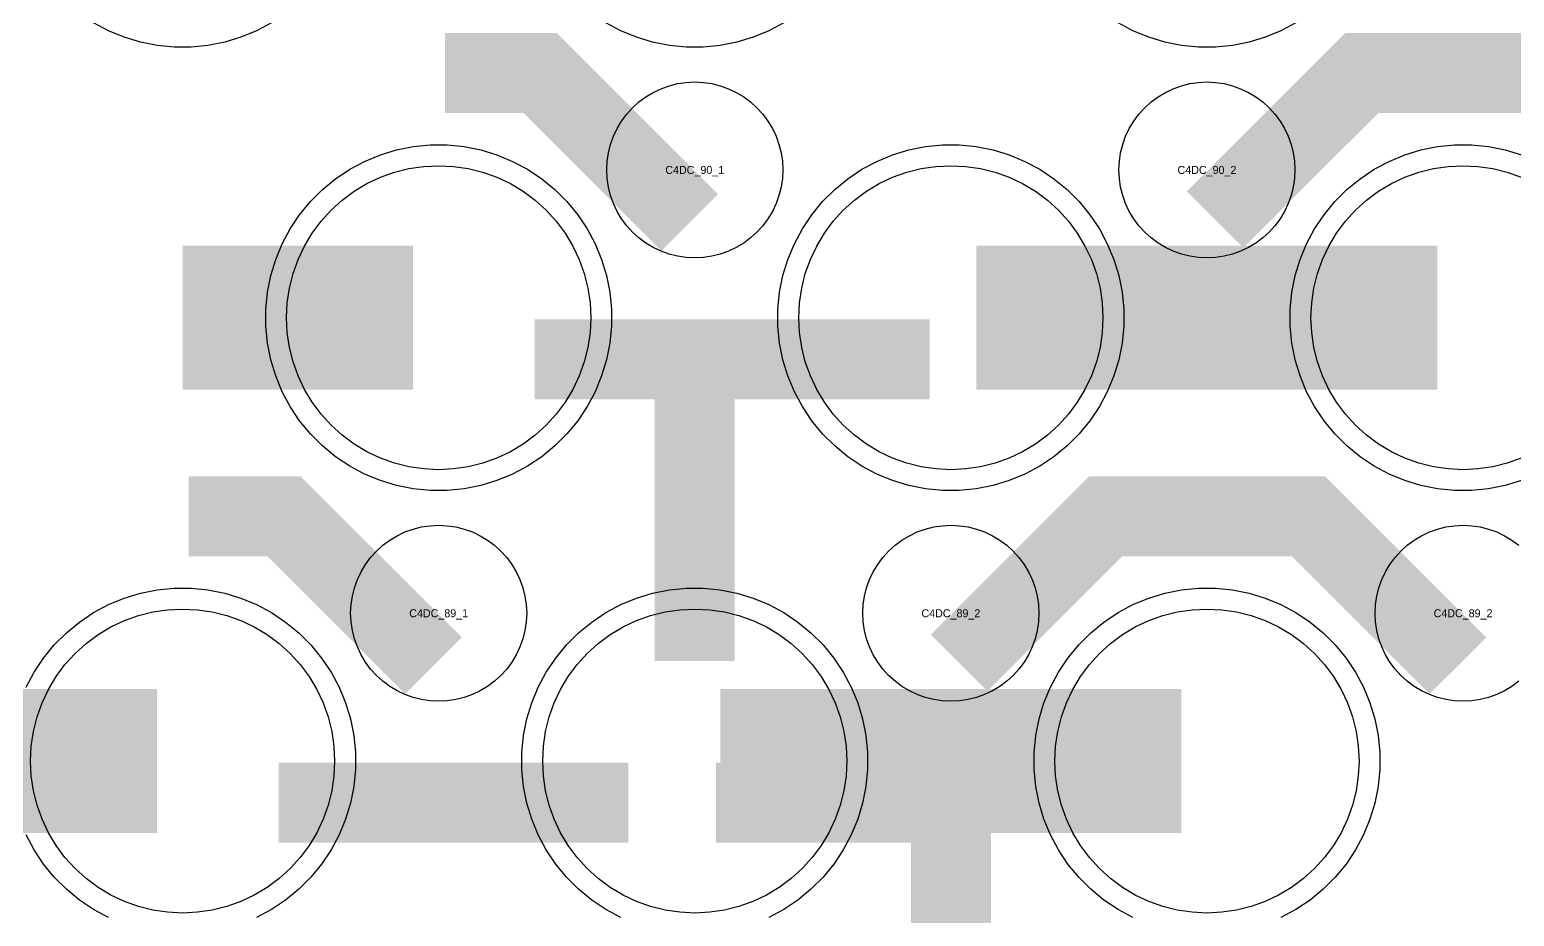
# Model space of a CAD drawing. Extents: x -11880 to 11880, y -14992 to 14992.
# Drawn here: x -11647.8 to -11184, y -2555.9 to -2278.8 of the extents above; entities that cross this region are included whole.
import ezdxf
from ezdxf.enums import TextEntityAlignment as Align

# ---------------------------------------------------------------- set-up
doc = ezdxf.new("R2010")
doc.units = 0
doc.header["$MEASUREMENT"] = 0
for name, color, linetype in [('GDS_775_DT_237', 138, 'CONTINUOUS'), ('RDL1_FS', 34, 'CONTINUOUS'), ('RDL_BS', 160, 'CONTINUOUS')]:
    doc.layers.add(name, color=color, linetype=linetype)

msp = doc.modelspace()

# ---------------------------------------------------------------- linework, layer by layer
at = {"layer": 'RDL1_FS'}
for points in [[(-11520, -2416.309), (-11524.657, -2416.08), (-11529.268, -2415.396), (-11533.791, -2414.264), (-11538.181, -2412.692), (-11542.395, -2410.7), (-11546.395, -2408.302), (-11550.14, -2405.524), (-11553.594, -2402.394), (-11556.724, -2398.94), (-11559.502, -2395.195), (-11561.9, -2391.195), (-11563.892, -2386.981), (-11565.464, -2382.591), (-11566.596, -2378.068), (-11567.28, -2373.457), (-11567.509, -2368.8), (-11567.28, -2364.143), (-11566.596, -2359.532), (-11565.464, -2355.009), (-11563.892, -2350.619), (-11561.9, -2346.405), (-11559.502, -2342.405), (-11556.724, -2338.66), (-11553.594, -2335.206), (-11550.14, -2332.076), (-11546.395, -2329.298), (-11542.395, -2326.9), (-11538.181, -2324.908), (-11533.791, -2323.336), (-11529.268, -2322.204), (-11524.657, -2321.52), (-11520, -2321.291), (-11515.343, -2321.52), (-11510.732, -2322.204), (-11506.209, -2323.336), (-11501.819, -2324.908), (-11497.605, -2326.9), (-11493.605, -2329.298), (-11489.86, -2332.076), (-11486.406, -2335.206), (-11483.276, -2338.66), (-11480.498, -2342.405), (-11478.1, -2346.405), (-11476.108, -2350.619), (-11474.536, -2355.009), (-11473.404, -2359.532), (-11472.72, -2364.143), (-11472.491, -2368.8), (-11472.72, -2373.457), (-11473.404, -2378.068), (-11474.536, -2382.591), (-11476.108, -2386.981), (-11478.1, -2391.195), (-11480.498, -2395.195), (-11483.276, -2398.94), (-11486.406, -2402.394), (-11489.86, -2405.524), (-11493.605, -2408.302), (-11497.605, -2410.7), (-11501.819, -2412.692), (-11506.209, -2414.264), (-11510.732, -2415.396), (-11515.343, -2416.08)], [(-11360, -2416.309), (-11364.657, -2416.08), (-11369.268, -2415.396), (-11373.791, -2414.264), (-11378.181, -2412.692), (-11382.395, -2410.7), (-11386.395, -2408.302), (-11390.14, -2405.524), (-11393.594, -2402.394), (-11396.724, -2398.94), (-11399.502, -2395.195), (-11401.9, -2391.195), (-11403.892, -2386.981), (-11405.464, -2382.591), (-11406.596, -2378.068), (-11407.28, -2373.457), (-11407.509, -2368.8), (-11407.28, -2364.143), (-11406.596, -2359.532), (-11405.464, -2355.009), (-11403.892, -2350.619), (-11401.9, -2346.405), (-11399.502, -2342.405), (-11396.724, -2338.66), (-11393.594, -2335.206), (-11390.14, -2332.076), (-11386.395, -2329.298), (-11382.395, -2326.9), (-11378.181, -2324.908), (-11373.791, -2323.336), (-11369.268, -2322.204), (-11364.657, -2321.52), (-11360, -2321.291), (-11355.343, -2321.52), (-11350.732, -2322.204), (-11346.209, -2323.336), (-11341.819, -2324.908), (-11337.605, -2326.9), (-11333.605, -2329.298), (-11329.86, -2332.076), (-11326.406, -2335.206), (-11323.276, -2338.66), (-11320.498, -2342.405), (-11318.1, -2346.405), (-11316.108, -2350.619), (-11314.536, -2355.009), (-11313.404, -2359.532), (-11312.72, -2364.143), (-11312.491, -2368.8), (-11312.72, -2373.457), (-11313.404, -2378.068), (-11314.536, -2382.591), (-11316.108, -2386.981), (-11318.1, -2391.195), (-11320.498, -2395.195), (-11323.276, -2398.94), (-11326.406, -2402.394), (-11329.86, -2405.524), (-11333.605, -2408.302), (-11337.605, -2410.7), (-11341.819, -2412.692), (-11346.209, -2414.264), (-11350.732, -2415.396), (-11355.343, -2416.08)], [(-11600, -2554.869), (-11604.657, -2554.64), (-11609.268, -2553.956), (-11613.791, -2552.824), (-11618.181, -2551.252), (-11622.395, -2549.26), (-11626.395, -2546.862), (-11630.14, -2544.084), (-11633.594, -2540.954), (-11636.724, -2537.5), (-11639.502, -2533.755), (-11641.9, -2529.755), (-11643.892, -2525.541), (-11645.464, -2521.151), (-11646.596, -2516.628), (-11647.28, -2512.017), (-11647.509, -2507.36), (-11647.28, -2502.703), (-11646.596, -2498.092), (-11645.464, -2493.569), (-11643.892, -2489.179), (-11641.9, -2484.965), (-11639.502, -2480.965), (-11636.724, -2477.22), (-11633.594, -2473.766), (-11630.14, -2470.636), (-11626.395, -2467.858), (-11622.395, -2465.46), (-11618.181, -2463.468), (-11613.791, -2461.896), (-11609.268, -2460.764), (-11604.657, -2460.08), (-11600, -2459.851), (-11595.343, -2460.08), (-11590.732, -2460.764), (-11586.209, -2461.896), (-11581.819, -2463.468), (-11577.605, -2465.46), (-11573.605, -2467.858), (-11569.86, -2470.636), (-11566.406, -2473.766), (-11563.276, -2477.22), (-11560.498, -2480.965), (-11558.1, -2484.965), (-11556.108, -2489.179), (-11554.536, -2493.569), (-11553.404, -2498.092), (-11552.72, -2502.703), (-11552.491, -2507.36), (-11552.72, -2512.017), (-11553.404, -2516.628), (-11554.536, -2521.151), (-11556.108, -2525.541), (-11558.1, -2529.755), (-11560.498, -2533.755), (-11563.276, -2537.5), (-11566.406, -2540.954), (-11569.86, -2544.084), (-11573.605, -2546.862), (-11577.605, -2549.26), (-11581.819, -2551.252), (-11586.209, -2552.824), (-11590.732, -2553.956), (-11595.343, -2554.64)], [(-11440, -2554.869), (-11444.657, -2554.64), (-11449.268, -2553.956), (-11453.791, -2552.824), (-11458.181, -2551.252), (-11462.395, -2549.26), (-11466.395, -2546.862), (-11470.14, -2544.084), (-11473.594, -2540.954), (-11476.724, -2537.5), (-11479.502, -2533.755), (-11481.9, -2529.755), (-11483.892, -2525.541), (-11485.464, -2521.151), (-11486.596, -2516.628), (-11487.28, -2512.017), (-11487.509, -2507.36), (-11487.28, -2502.703), (-11486.596, -2498.092), (-11485.464, -2493.569), (-11483.892, -2489.179), (-11481.9, -2484.965), (-11479.502, -2480.965), (-11476.724, -2477.22), (-11473.594, -2473.766), (-11470.14, -2470.636), (-11466.395, -2467.858), (-11462.395, -2465.46), (-11458.181, -2463.468), (-11453.791, -2461.896), (-11449.268, -2460.764), (-11444.657, -2460.08), (-11440, -2459.851), (-11435.343, -2460.08), (-11430.732, -2460.764), (-11426.209, -2461.896), (-11421.819, -2463.468), (-11417.605, -2465.46), (-11413.605, -2467.858), (-11409.86, -2470.636), (-11406.406, -2473.766), (-11403.276, -2477.22), (-11400.498, -2480.965), (-11398.1, -2484.965), (-11396.108, -2489.179), (-11394.536, -2493.569), (-11393.404, -2498.092), (-11392.72, -2502.703), (-11392.491, -2507.36), (-11392.72, -2512.017), (-11393.404, -2516.628), (-11394.536, -2521.151), (-11396.108, -2525.541), (-11398.1, -2529.755), (-11400.498, -2533.755), (-11403.276, -2537.5), (-11406.406, -2540.954), (-11409.86, -2544.084), (-11413.605, -2546.862), (-11417.605, -2549.26), (-11421.819, -2551.252), (-11426.209, -2552.824), (-11430.732, -2553.956), (-11435.343, -2554.64)], [(-11280, -2554.869), (-11284.657, -2554.64), (-11289.268, -2553.956), (-11293.791, -2552.824), (-11298.181, -2551.252), (-11302.395, -2549.26), (-11306.395, -2546.862), (-11310.14, -2544.084), (-11313.594, -2540.954), (-11316.724, -2537.5), (-11319.502, -2533.755), (-11321.9, -2529.755), (-11323.892, -2525.541), (-11325.464, -2521.151), (-11326.596, -2516.628), (-11327.28, -2512.017), (-11327.509, -2507.36), (-11327.28, -2502.703), (-11326.596, -2498.092), (-11325.464, -2493.569), (-11323.892, -2489.179), (-11321.9, -2484.965), (-11319.502, -2480.965), (-11316.724, -2477.22), (-11313.594, -2473.766), (-11310.14, -2470.636), (-11306.395, -2467.858), (-11302.395, -2465.46), (-11298.181, -2463.468), (-11293.791, -2461.896), (-11289.268, -2460.764), (-11284.657, -2460.08), (-11280, -2459.851), (-11275.343, -2460.08), (-11270.732, -2460.764), (-11266.209, -2461.896), (-11261.819, -2463.468), (-11257.605, -2465.46), (-11253.605, -2467.858), (-11249.86, -2470.636), (-11246.406, -2473.766), (-11243.276, -2477.22), (-11240.498, -2480.965), (-11238.1, -2484.965), (-11236.108, -2489.179), (-11234.536, -2493.569), (-11233.404, -2498.092), (-11232.72, -2502.703), (-11232.491, -2507.36), (-11232.72, -2512.017), (-11233.404, -2516.628), (-11234.536, -2521.151), (-11236.108, -2525.541), (-11238.1, -2529.755), (-11240.498, -2533.755), (-11243.276, -2537.5), (-11246.406, -2540.954), (-11249.86, -2544.084), (-11253.605, -2546.862), (-11257.605, -2549.26), (-11261.819, -2551.252), (-11266.209, -2552.824), (-11270.732, -2553.956), (-11275.343, -2554.64)]]:
    msp.add_lwpolyline(points, close=True, dxfattribs=at)
msp.add_lwpolyline([(-11181.819, -2412.692), (-11186.209, -2414.264), (-11190.732, -2415.396), (-11195.343, -2416.08), (-11200, -2416.309), (-11204.657, -2416.08), (-11209.268, -2415.396), (-11213.791, -2414.264), (-11218.181, -2412.692), (-11222.395, -2410.7), (-11226.395, -2408.302), (-11230.14, -2405.524), (-11233.594, -2402.394), (-11236.724, -2398.94), (-11239.502, -2395.195), (-11241.9, -2391.195), (-11243.892, -2386.981), (-11245.464, -2382.591), (-11246.596, -2378.068), (-11247.28, -2373.457), (-11247.509, -2368.8), (-11247.28, -2364.143), (-11246.596, -2359.532), (-11245.464, -2355.009), (-11243.892, -2350.619), (-11241.9, -2346.405), (-11239.502, -2342.405), (-11236.724, -2338.66), (-11233.594, -2335.206), (-11230.14, -2332.076), (-11226.395, -2329.298), (-11222.395, -2326.9), (-11218.181, -2324.908), (-11213.791, -2323.336), (-11209.268, -2322.204), (-11204.657, -2321.52), (-11200, -2321.291), (-11195.343, -2321.52), (-11190.732, -2322.204), (-11186.209, -2323.336), (-11181.819, -2324.908)], dxfattribs=at)
for points in [[(-11599.998, -2368.8, 45, 45, 0), (-11527.998, -2368.8, 45, 45, 0)], [(-11351.998, -2368.8, 45, 45, 0), (-11279.998, -2368.8, 45, 45, 0)], [(-11279.998, -2368.8, 45, 45, 0), (-11207.998, -2368.8, 45, 45, 0)], [(-11679.998, -2507.36, 45, 45, 0), (-11607.998, -2507.36, 45, 45, 0)], [(-11431.998, -2507.36, 45, 45, 0), (-11359.998, -2507.36, 45, 45, 0)], [(-11359.998, -2507.36, 45, 45, 0), (-11287.998, -2507.36, 45, 45, 0)]]:
    msp.add_lwpolyline(points, format="xyseb", dxfattribs=at)
at = {"layer": 'RDL_BS'}
for points in [[(-11572.223, -2276.618), (-11576.885, -2279.11), (-11581.795, -2281.141), (-11586.835, -2282.672), (-11592.062, -2283.718), (-11597.356, -2284.235), (-11602.644, -2284.235), (-11607.938, -2283.718), (-11613.165, -2282.672), (-11618.205, -2281.141), (-11623.115, -2279.11), (-11627.777, -2276.618)], [(-11412.223, -2276.618), (-11416.885, -2279.11), (-11421.795, -2281.141), (-11426.835, -2282.672), (-11432.062, -2283.718), (-11437.356, -2284.235), (-11442.644, -2284.235), (-11447.938, -2283.718), (-11453.165, -2282.672), (-11458.205, -2281.141), (-11463.115, -2279.11), (-11467.777, -2276.618)], [(-11252.223, -2276.618), (-11256.885, -2279.11), (-11261.795, -2281.141), (-11266.835, -2282.672), (-11272.062, -2283.718), (-11277.356, -2284.235), (-11282.644, -2284.235), (-11287.938, -2283.718), (-11293.165, -2282.672), (-11298.205, -2281.141), (-11303.115, -2279.11), (-11307.777, -2276.618)], [(-11181.795, -2419.706), (-11186.835, -2421.237), (-11192.062, -2422.283), (-11197.356, -2422.8), (-11202.644, -2422.8), (-11207.938, -2422.283), (-11213.165, -2421.237), (-11218.205, -2419.706), (-11223.115, -2417.675), (-11227.777, -2415.183), (-11232.191, -2412.236), (-11236.292, -2408.874), (-11240.074, -2405.092), (-11243.436, -2400.991), (-11246.383, -2396.577), (-11248.875, -2391.915), (-11250.906, -2387.005), (-11252.437, -2381.965), (-11253.483, -2376.738), (-11254, -2371.444), (-11254, -2366.156), (-11253.483, -2360.862), (-11252.437, -2355.635), (-11250.906, -2350.595), (-11248.875, -2345.685), (-11246.383, -2341.023), (-11243.436, -2336.609), (-11240.074, -2332.508), (-11236.292, -2328.726), (-11232.191, -2325.364), (-11227.777, -2322.417), (-11223.115, -2319.925), (-11218.205, -2317.894), (-11213.165, -2316.363), (-11207.938, -2315.317), (-11202.644, -2314.8), (-11197.356, -2314.8), (-11192.062, -2315.317), (-11186.835, -2316.363), (-11181.795, -2317.894)], [(-11182.557, -2482.426), (-11184.72, -2484.029), (-11187.044, -2485.422), (-11189.481, -2486.574), (-11192.016, -2487.481), (-11194.635, -2488.138), (-11197.307, -2488.534), (-11200, -2488.666), (-11202.693, -2488.534), (-11205.365, -2488.138), (-11207.984, -2487.481), (-11210.519, -2486.574), (-11212.956, -2485.422), (-11215.28, -2484.029), (-11217.443, -2482.426), (-11219.442, -2480.614), (-11221.254, -2478.615), (-11222.857, -2476.452), (-11224.25, -2474.128), (-11225.402, -2471.691), (-11226.309, -2469.156), (-11226.966, -2466.537), (-11227.362, -2463.865), (-11227.494, -2461.172), (-11227.362, -2458.479), (-11226.966, -2455.807), (-11226.309, -2453.188), (-11225.402, -2450.653), (-11224.25, -2448.216), (-11222.857, -2445.892), (-11221.254, -2443.729), (-11219.442, -2441.73), (-11217.443, -2439.918), (-11215.28, -2438.315), (-11212.956, -2436.922), (-11210.519, -2435.77), (-11207.984, -2434.863), (-11205.365, -2434.206), (-11202.693, -2433.81), (-11200, -2433.678), (-11197.307, -2433.81), (-11194.635, -2434.206), (-11192.016, -2434.863), (-11189.481, -2435.77), (-11187.044, -2436.922), (-11184.72, -2438.315), (-11182.557, -2439.918)], [(-11648.875, -2484.245), (-11646.383, -2479.583), (-11643.436, -2475.169), (-11640.074, -2471.068), (-11636.292, -2467.286), (-11632.191, -2463.924), (-11627.777, -2460.977), (-11623.115, -2458.485), (-11618.205, -2456.454), (-11613.165, -2454.923), (-11607.938, -2453.877), (-11602.644, -2453.36), (-11597.356, -2453.36), (-11592.062, -2453.877), (-11586.835, -2454.923), (-11581.795, -2456.454), (-11576.885, -2458.485), (-11572.223, -2460.977), (-11567.809, -2463.924), (-11563.708, -2467.286), (-11559.926, -2471.068), (-11556.564, -2475.169), (-11553.617, -2479.583), (-11551.125, -2484.245), (-11549.094, -2489.155), (-11547.563, -2494.195), (-11546.517, -2499.422), (-11546, -2504.716), (-11546, -2510.004), (-11546.517, -2515.298), (-11547.563, -2520.525), (-11549.094, -2525.565), (-11551.125, -2530.475), (-11553.617, -2535.137), (-11556.564, -2539.551), (-11559.926, -2543.652), (-11563.708, -2547.434), (-11567.809, -2550.796), (-11572.223, -2553.743), (-11576.885, -2556.235)], [(-11463.115, -2556.235), (-11467.777, -2553.743), (-11472.191, -2550.796), (-11476.292, -2547.434), (-11480.074, -2543.652), (-11483.436, -2539.551), (-11486.383, -2535.137), (-11488.875, -2530.475), (-11490.906, -2525.565), (-11492.437, -2520.525), (-11493.483, -2515.298), (-11494, -2510.004), (-11494, -2504.716), (-11493.483, -2499.422), (-11492.437, -2494.195), (-11490.906, -2489.155), (-11488.875, -2484.245), (-11486.383, -2479.583), (-11483.436, -2475.169), (-11480.074, -2471.068), (-11476.292, -2467.286), (-11472.191, -2463.924), (-11467.777, -2460.977), (-11463.115, -2458.485), (-11458.205, -2456.454), (-11453.165, -2454.923), (-11447.938, -2453.877), (-11442.644, -2453.36), (-11437.356, -2453.36), (-11432.062, -2453.877), (-11426.835, -2454.923), (-11421.795, -2456.454), (-11416.885, -2458.485), (-11412.223, -2460.977), (-11407.809, -2463.924), (-11403.708, -2467.286), (-11399.926, -2471.068), (-11396.564, -2475.169), (-11393.617, -2479.583), (-11391.125, -2484.245), (-11389.094, -2489.155), (-11387.563, -2494.195), (-11386.517, -2499.422), (-11386, -2504.716), (-11386, -2510.004), (-11386.517, -2515.298), (-11387.563, -2520.525), (-11389.094, -2525.565), (-11391.125, -2530.475), (-11393.617, -2535.137), (-11396.564, -2539.551), (-11399.926, -2543.652), (-11403.708, -2547.434), (-11407.809, -2550.796), (-11412.223, -2553.743), (-11416.885, -2556.235)], [(-11303.115, -2556.235), (-11307.777, -2553.743), (-11312.191, -2550.796), (-11316.292, -2547.434), (-11320.074, -2543.652), (-11323.436, -2539.551), (-11326.383, -2535.137), (-11328.875, -2530.475), (-11330.906, -2525.565), (-11332.437, -2520.525), (-11333.483, -2515.298), (-11334, -2510.004), (-11334, -2504.716), (-11333.483, -2499.422), (-11332.437, -2494.195), (-11330.906, -2489.155), (-11328.875, -2484.245), (-11326.383, -2479.583), (-11323.436, -2475.169), (-11320.074, -2471.068), (-11316.292, -2467.286), (-11312.191, -2463.924), (-11307.777, -2460.977), (-11303.115, -2458.485), (-11298.205, -2456.454), (-11293.165, -2454.923), (-11287.938, -2453.877), (-11282.644, -2453.36), (-11277.356, -2453.36), (-11272.062, -2453.877), (-11266.835, -2454.923), (-11261.795, -2456.454), (-11256.885, -2458.485), (-11252.223, -2460.977), (-11247.809, -2463.924), (-11243.708, -2467.286), (-11239.926, -2471.068), (-11236.564, -2475.169), (-11233.617, -2479.583), (-11231.125, -2484.245), (-11229.094, -2489.155), (-11227.563, -2494.195), (-11226.517, -2499.422), (-11226, -2504.716), (-11226, -2510.004), (-11226.517, -2515.298), (-11227.563, -2520.525), (-11229.094, -2525.565), (-11231.125, -2530.475), (-11233.617, -2535.137), (-11236.564, -2539.551), (-11239.926, -2543.652), (-11243.708, -2547.434), (-11247.809, -2550.796), (-11252.223, -2553.743), (-11256.885, -2556.235)], [(-11623.115, -2556.235), (-11627.777, -2553.743), (-11632.191, -2550.796), (-11636.292, -2547.434), (-11640.074, -2543.652), (-11643.436, -2539.551), (-11646.383, -2535.137), (-11648.875, -2530.475)]]:
    msp.add_lwpolyline(points, dxfattribs=at)
for points in [[(-11441.599, -2339.013, 25, 25, 0), (-11488.313, -2292.299, 25, 25, 0), (-11518.071, -2292.299, 25, 25, 0)], [(-11277.438, -2338.114, 25, 25, 0), (-11231.623, -2292.299, 25, 25, 0), (-11198.07, -2292.299, 25, 25, 0)], [(-11121.599, -2339.013, 25, 25, 0), (-11168.313, -2292.299, 25, 25, 0), (-11198.071, -2292.299, 25, 25, 0)], [(-11440, -2476.11, 25, 25, 0), (-11440, -2369.333, 25, 25, 0)], [(-11440, -2476.11, 25, 25, 0), (-11440, -2369.333, 25, 25, 0)], [(-11489.984, -2381.813, 25, 25, 0), (-11380.719, -2381.813, 25, 25, 0)], [(-11452.5, -2381.833, 25, 25, 0), (-11387.833, -2381.833, 25, 25, 0)], [(-11452.5, -2381.833, 25, 25, 0), (-11366.667, -2381.833, 25, 25, 0)], [(-11521.599, -2477.573, 25, 25, 0), (-11568.313, -2430.859, 25, 25, 0), (-11598.071, -2430.859, 25, 25, 0)], [(-11357.438, -2476.674, 25, 25, 0), (-11311.623, -2430.859, 25, 25, 0), (-11278.07, -2430.859, 25, 25, 0)], [(-11201.599, -2477.573, 25, 25, 0), (-11248.313, -2430.859, 25, 25, 0), (-11278.071, -2430.859, 25, 25, 0)], [(-11360, -2614.675, 25, 25, 0), (-11360, -2507.898, 25, 25, 0)], [(-11360, -2614.675, 25, 25, 0), (-11360, -2507.898, 25, 25, 0)], [(-11569.984, -2520.373, 25, 25, 0), (-11460.719, -2520.373, 25, 25, 0)], [(-11347.5, -2520.398, 25, 25, 0), (-11433.333, -2520.398, 25, 25, 0)], [(-11347.5, -2520.398, 25, 25, 0), (-11412.167, -2520.398, 25, 25, 0)]]:
    msp.add_lwpolyline(points, format="xyseb", dxfattribs=at)
for points in [[(-11440, -2350.106), (-11442.693, -2349.974), (-11445.365, -2349.578), (-11447.984, -2348.921), (-11450.519, -2348.014), (-11452.956, -2346.862), (-11455.28, -2345.469), (-11457.443, -2343.866), (-11459.442, -2342.054), (-11461.254, -2340.055), (-11462.857, -2337.892), (-11464.25, -2335.568), (-11465.402, -2333.131), (-11466.309, -2330.596), (-11466.966, -2327.977), (-11467.362, -2325.305), (-11467.494, -2322.612), (-11467.362, -2319.919), (-11466.966, -2317.247), (-11466.309, -2314.628), (-11465.402, -2312.093), (-11464.25, -2309.656), (-11462.857, -2307.332), (-11461.254, -2305.169), (-11459.442, -2303.17), (-11457.443, -2301.358), (-11455.28, -2299.755), (-11452.956, -2298.362), (-11450.519, -2297.21), (-11447.984, -2296.303), (-11445.365, -2295.646), (-11442.693, -2295.25), (-11440, -2295.118), (-11437.307, -2295.25), (-11434.635, -2295.646), (-11432.016, -2296.303), (-11429.481, -2297.21), (-11427.044, -2298.362), (-11424.72, -2299.755), (-11422.557, -2301.358), (-11420.558, -2303.17), (-11418.746, -2305.169), (-11417.143, -2307.332), (-11415.75, -2309.656), (-11414.598, -2312.093), (-11413.691, -2314.628), (-11413.034, -2317.247), (-11412.638, -2319.919), (-11412.506, -2322.612), (-11412.638, -2325.305), (-11413.034, -2327.977), (-11413.691, -2330.596), (-11414.598, -2333.131), (-11415.75, -2335.568), (-11417.143, -2337.892), (-11418.746, -2340.055), (-11420.558, -2342.054), (-11422.557, -2343.866), (-11424.72, -2345.469), (-11427.044, -2346.862), (-11429.481, -2348.014), (-11432.016, -2348.921), (-11434.635, -2349.578), (-11437.307, -2349.974)], [(-11280, -2350.106), (-11282.693, -2349.974), (-11285.365, -2349.578), (-11287.984, -2348.921), (-11290.519, -2348.014), (-11292.956, -2346.862), (-11295.28, -2345.469), (-11297.443, -2343.866), (-11299.442, -2342.054), (-11301.254, -2340.055), (-11302.857, -2337.892), (-11304.25, -2335.568), (-11305.402, -2333.131), (-11306.309, -2330.596), (-11306.966, -2327.977), (-11307.362, -2325.305), (-11307.494, -2322.612), (-11307.362, -2319.919), (-11306.966, -2317.247), (-11306.309, -2314.628), (-11305.402, -2312.093), (-11304.25, -2309.656), (-11302.857, -2307.332), (-11301.254, -2305.169), (-11299.442, -2303.17), (-11297.443, -2301.358), (-11295.28, -2299.755), (-11292.956, -2298.362), (-11290.519, -2297.21), (-11287.984, -2296.303), (-11285.365, -2295.646), (-11282.693, -2295.25), (-11280, -2295.118), (-11277.307, -2295.25), (-11274.635, -2295.646), (-11272.016, -2296.303), (-11269.481, -2297.21), (-11267.044, -2298.362), (-11264.72, -2299.755), (-11262.557, -2301.358), (-11260.558, -2303.17), (-11258.746, -2305.169), (-11257.143, -2307.332), (-11255.75, -2309.656), (-11254.598, -2312.093), (-11253.691, -2314.628), (-11253.034, -2317.247), (-11252.638, -2319.919), (-11252.506, -2322.612), (-11252.638, -2325.305), (-11253.034, -2327.977), (-11253.691, -2330.596), (-11254.598, -2333.131), (-11255.75, -2335.568), (-11257.143, -2337.892), (-11258.746, -2340.055), (-11260.558, -2342.054), (-11262.557, -2343.866), (-11264.72, -2345.469), (-11267.044, -2346.862), (-11269.481, -2348.014), (-11272.016, -2348.921), (-11274.635, -2349.578), (-11277.307, -2349.974)], [(-11522.644, -2422.8), (-11527.938, -2422.283), (-11533.165, -2421.237), (-11538.205, -2419.706), (-11543.115, -2417.675), (-11547.777, -2415.183), (-11552.191, -2412.236), (-11556.292, -2408.874), (-11560.074, -2405.092), (-11563.436, -2400.991), (-11566.383, -2396.577), (-11568.875, -2391.915), (-11570.906, -2387.005), (-11572.437, -2381.965), (-11573.483, -2376.738), (-11574, -2371.444), (-11574, -2366.156), (-11573.483, -2360.862), (-11572.437, -2355.635), (-11570.906, -2350.595), (-11568.875, -2345.685), (-11566.383, -2341.023), (-11563.436, -2336.609), (-11560.074, -2332.508), (-11556.292, -2328.726), (-11552.191, -2325.364), (-11547.777, -2322.417), (-11543.115, -2319.925), (-11538.205, -2317.894), (-11533.165, -2316.363), (-11527.938, -2315.317), (-11522.644, -2314.8), (-11517.356, -2314.8), (-11512.062, -2315.317), (-11506.835, -2316.363), (-11501.795, -2317.894), (-11496.885, -2319.925), (-11492.223, -2322.417), (-11487.809, -2325.364), (-11483.708, -2328.726), (-11479.926, -2332.508), (-11476.564, -2336.609), (-11473.617, -2341.023), (-11471.125, -2345.685), (-11469.094, -2350.595), (-11467.563, -2355.635), (-11466.517, -2360.862), (-11466, -2366.156), (-11466, -2371.444), (-11466.517, -2376.738), (-11467.563, -2381.965), (-11469.094, -2387.005), (-11471.125, -2391.915), (-11473.617, -2396.577), (-11476.564, -2400.991), (-11479.926, -2405.092), (-11483.708, -2408.874), (-11487.809, -2412.236), (-11492.223, -2415.183), (-11496.885, -2417.675), (-11501.795, -2419.706), (-11506.835, -2421.237), (-11512.062, -2422.283), (-11517.356, -2422.8)], [(-11362.644, -2422.8), (-11367.938, -2422.283), (-11373.165, -2421.237), (-11378.205, -2419.706), (-11383.115, -2417.675), (-11387.777, -2415.183), (-11392.191, -2412.236), (-11396.292, -2408.874), (-11400.074, -2405.092), (-11403.436, -2400.991), (-11406.383, -2396.577), (-11408.875, -2391.915), (-11410.906, -2387.005), (-11412.437, -2381.965), (-11413.483, -2376.738), (-11414, -2371.444), (-11414, -2366.156), (-11413.483, -2360.862), (-11412.437, -2355.635), (-11410.906, -2350.595), (-11408.875, -2345.685), (-11406.383, -2341.023), (-11403.436, -2336.609), (-11400.074, -2332.508), (-11396.292, -2328.726), (-11392.191, -2325.364), (-11387.777, -2322.417), (-11383.115, -2319.925), (-11378.205, -2317.894), (-11373.165, -2316.363), (-11367.938, -2315.317), (-11362.644, -2314.8), (-11357.356, -2314.8), (-11352.062, -2315.317), (-11346.835, -2316.363), (-11341.795, -2317.894), (-11336.885, -2319.925), (-11332.223, -2322.417), (-11327.809, -2325.364), (-11323.708, -2328.726), (-11319.926, -2332.508), (-11316.564, -2336.609), (-11313.617, -2341.023), (-11311.125, -2345.685), (-11309.094, -2350.595), (-11307.563, -2355.635), (-11306.517, -2360.862), (-11306, -2366.156), (-11306, -2371.444), (-11306.517, -2376.738), (-11307.563, -2381.965), (-11309.094, -2387.005), (-11311.125, -2391.915), (-11313.617, -2396.577), (-11316.564, -2400.991), (-11319.926, -2405.092), (-11323.708, -2408.874), (-11327.809, -2412.236), (-11332.223, -2415.183), (-11336.885, -2417.675), (-11341.795, -2419.706), (-11346.835, -2421.237), (-11352.062, -2422.283), (-11357.356, -2422.8)], [(-11520, -2488.666), (-11522.693, -2488.534), (-11525.365, -2488.138), (-11527.984, -2487.481), (-11530.519, -2486.574), (-11532.956, -2485.422), (-11535.28, -2484.029), (-11537.443, -2482.426), (-11539.442, -2480.614), (-11541.254, -2478.615), (-11542.857, -2476.452), (-11544.25, -2474.128), (-11545.402, -2471.691), (-11546.309, -2469.156), (-11546.966, -2466.537), (-11547.362, -2463.865), (-11547.494, -2461.172), (-11547.362, -2458.479), (-11546.966, -2455.807), (-11546.309, -2453.188), (-11545.402, -2450.653), (-11544.25, -2448.216), (-11542.857, -2445.892), (-11541.254, -2443.729), (-11539.442, -2441.73), (-11537.443, -2439.918), (-11535.28, -2438.315), (-11532.956, -2436.922), (-11530.519, -2435.77), (-11527.984, -2434.863), (-11525.365, -2434.206), (-11522.693, -2433.81), (-11520, -2433.678), (-11517.307, -2433.81), (-11514.635, -2434.206), (-11512.016, -2434.863), (-11509.481, -2435.77), (-11507.044, -2436.922), (-11504.72, -2438.315), (-11502.557, -2439.918), (-11500.558, -2441.73), (-11498.746, -2443.729), (-11497.143, -2445.892), (-11495.75, -2448.216), (-11494.598, -2450.653), (-11493.691, -2453.188), (-11493.034, -2455.807), (-11492.638, -2458.479), (-11492.506, -2461.172), (-11492.638, -2463.865), (-11493.034, -2466.537), (-11493.691, -2469.156), (-11494.598, -2471.691), (-11495.75, -2474.128), (-11497.143, -2476.452), (-11498.746, -2478.615), (-11500.558, -2480.614), (-11502.557, -2482.426), (-11504.72, -2484.029), (-11507.044, -2485.422), (-11509.481, -2486.574), (-11512.016, -2487.481), (-11514.635, -2488.138), (-11517.307, -2488.534)], [(-11360, -2488.666), (-11362.693, -2488.534), (-11365.365, -2488.138), (-11367.984, -2487.481), (-11370.519, -2486.574), (-11372.956, -2485.422), (-11375.28, -2484.029), (-11377.443, -2482.426), (-11379.442, -2480.614), (-11381.254, -2478.615), (-11382.857, -2476.452), (-11384.25, -2474.128), (-11385.402, -2471.691), (-11386.309, -2469.156), (-11386.966, -2466.537), (-11387.362, -2463.865), (-11387.494, -2461.172), (-11387.362, -2458.479), (-11386.966, -2455.807), (-11386.309, -2453.188), (-11385.402, -2450.653), (-11384.25, -2448.216), (-11382.857, -2445.892), (-11381.254, -2443.729), (-11379.442, -2441.73), (-11377.443, -2439.918), (-11375.28, -2438.315), (-11372.956, -2436.922), (-11370.519, -2435.77), (-11367.984, -2434.863), (-11365.365, -2434.206), (-11362.693, -2433.81), (-11360, -2433.678), (-11357.307, -2433.81), (-11354.635, -2434.206), (-11352.016, -2434.863), (-11349.481, -2435.77), (-11347.044, -2436.922), (-11344.72, -2438.315), (-11342.557, -2439.918), (-11340.558, -2441.73), (-11338.746, -2443.729), (-11337.143, -2445.892), (-11335.75, -2448.216), (-11334.598, -2450.653), (-11333.691, -2453.188), (-11333.034, -2455.807), (-11332.638, -2458.479), (-11332.506, -2461.172), (-11332.638, -2463.865), (-11333.034, -2466.537), (-11333.691, -2469.156), (-11334.598, -2471.691), (-11335.75, -2474.128), (-11337.143, -2476.452), (-11338.746, -2478.615), (-11340.558, -2480.614), (-11342.557, -2482.426), (-11344.72, -2484.029), (-11347.044, -2485.422), (-11349.481, -2486.574), (-11352.016, -2487.481), (-11354.635, -2488.138), (-11357.307, -2488.534)]]:
    msp.add_lwpolyline(points, close=True, dxfattribs=at)

# ---------------------------------------------------------------- texts
at = {"layer": 'GDS_775_DT_237'}
for s, p in [('C4DC_90_1', (-11440, -2322.612)), ('C4DC_90_1', (-11440, -2322.612)), ('C4DC_90_2', (-11280, -2322.612)), ('C4DC_90_2', (-11280, -2322.612)), ('C4DC_89_1', (-11520, -2461.172)), ('C4DC_89_1', (-11520, -2461.172)), ('C4DC_89_2', (-11360, -2461.172)), ('C4DC_89_2', (-11360, -2461.172)), ('C4DC_89_2', (-11200, -2461.172)), ('C4DC_89_2', (-11200, -2461.172))]:
    msp.add_text(s, height=2.5, dxfattribs=at).set_placement(p, align=Align.MIDDLE_CENTER)

doc.saveas('drawing.dxf')
